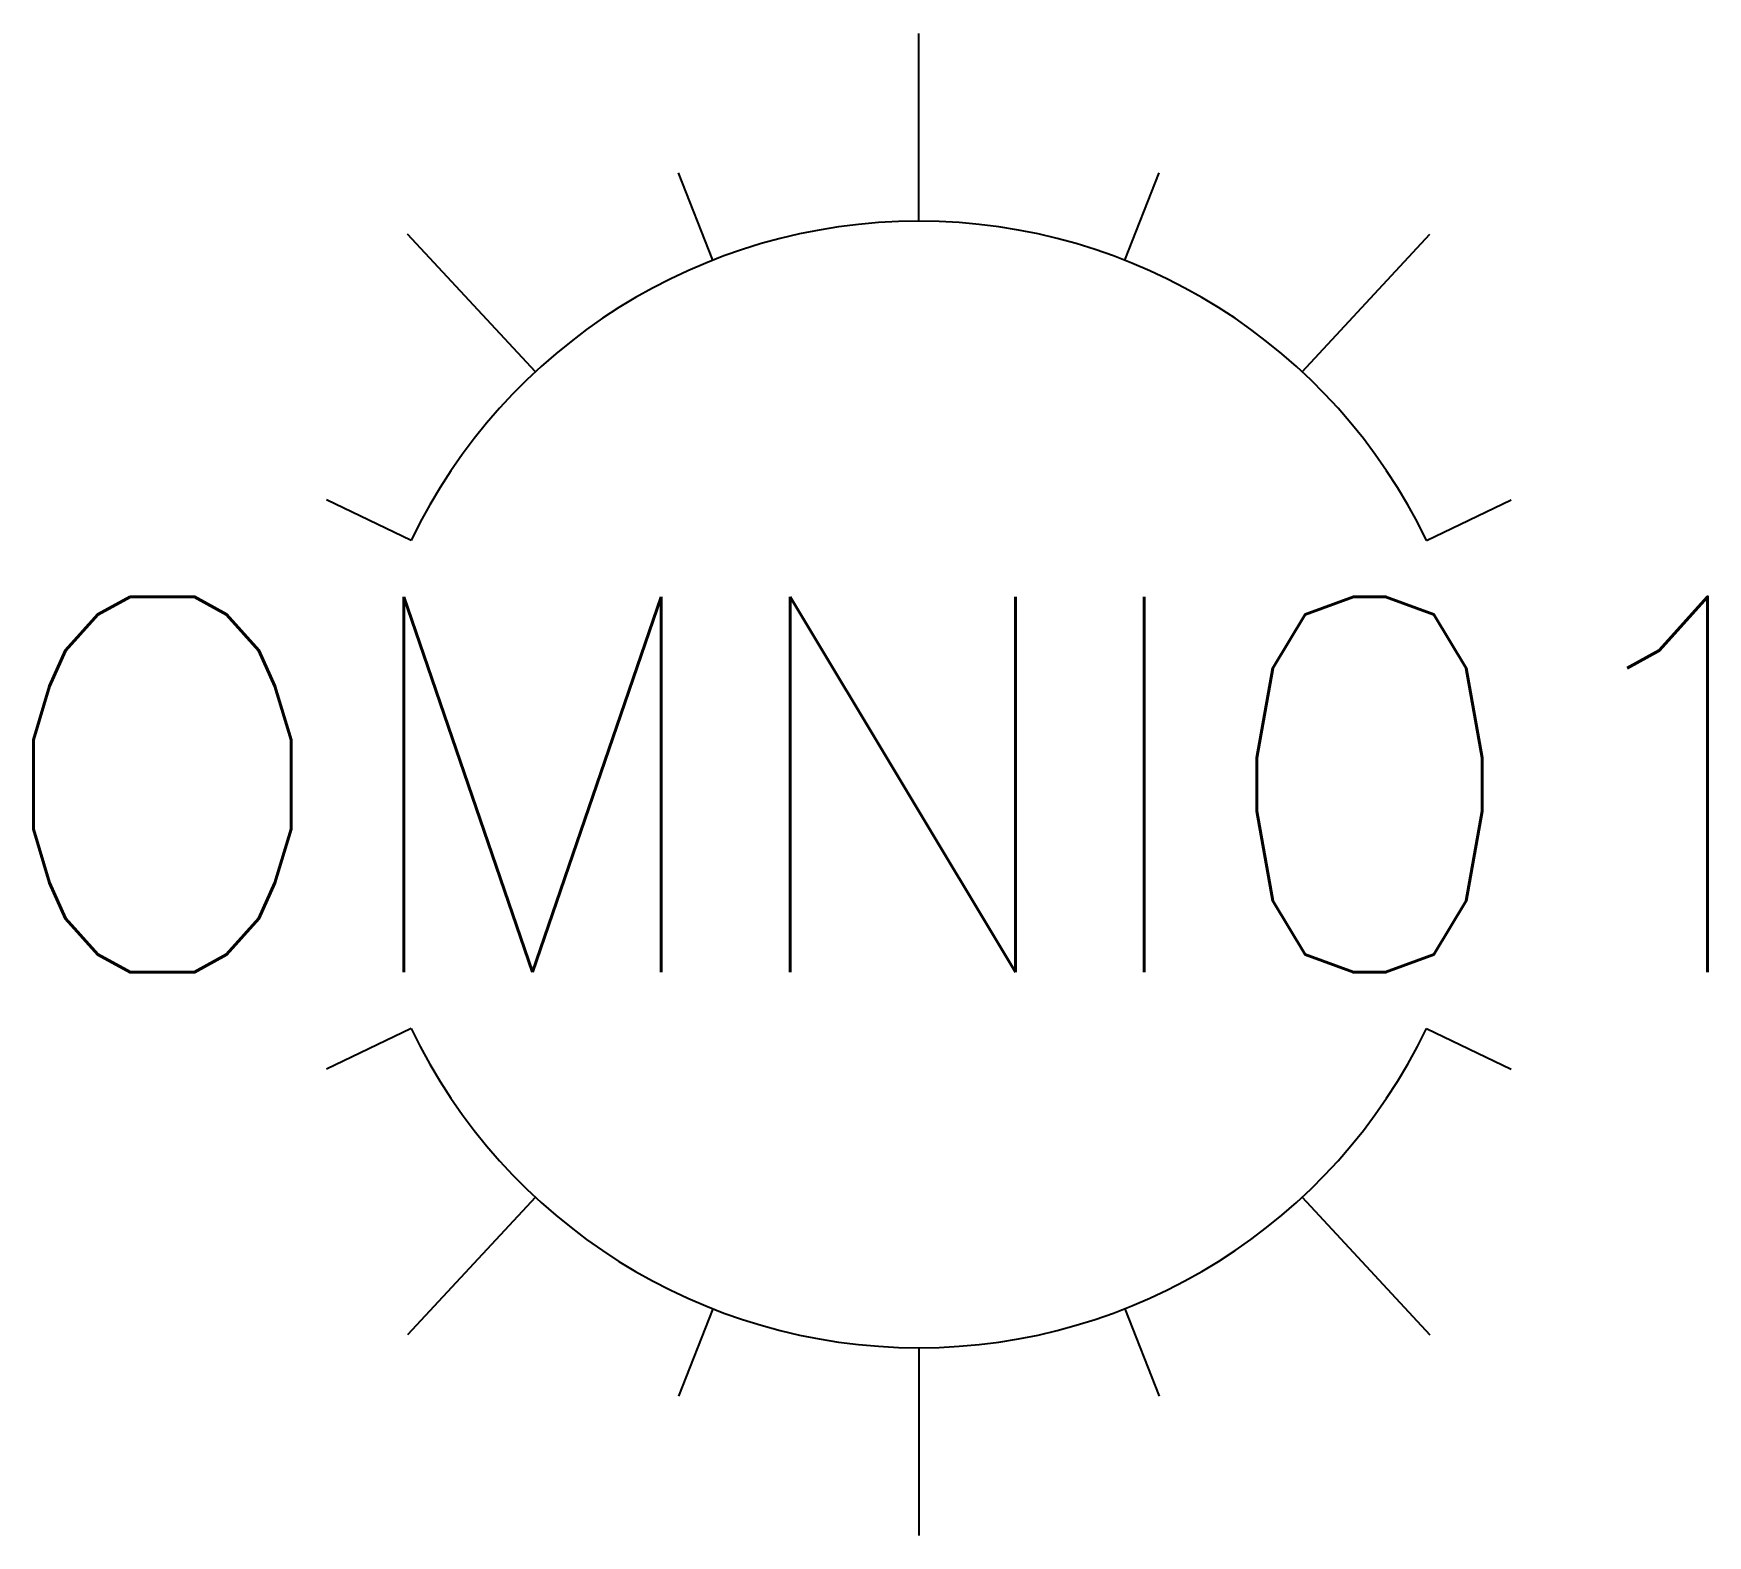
# Model space of a CAD drawing. Extents: x -214 to 134, y -156 to 187.
# Drawn here: x -120.791 to -119.9, y -155.814 to -155.014 of the extents above; entities that cross this region are included whole.
import ezdxf
from ezdxf.enums import TextEntityAlignment as Align

# ---------------------------------------------------------------- set-up
doc = ezdxf.new("R2010")
doc.units = 0
doc.layers.get('0').update_dxf_attribs({"color": 73, "linetype": 'CONTINUOUS'})
doc.layers.add('ASHADE', color=7, linetype='CONTINUOUS')
doc.styles.add('ASHADE', font='simplex', dxfattribs={"height": 0.2})

# ---------------------------------------------------------------- blocks, each defined once
blk = doc.blocks.new('OVERHEAD')
at = {"layer": 'ASHADE', "color": 7, "linetype": 'CONTINUOUS'}
for p, q in [((0, 0.3), (0, 0.4)), ((-0.10966, 0.27924), (-0.12794, 0.32578)), ((0.10966, 0.27924), (0.12794, 0.32578)), ((-0.20414, 0.21983), (-0.27219, 0.29311)), ((0.20414, 0.21983), (0.27219, 0.29311)), ((-0.27037, 0.13), (-0.31543, 0.15167)), ((0.27037, 0.13), (0.31543, 0.15167)), ((-0.27037, -0.13), (-0.31543, -0.15167)), ((0.27037, -0.13), (0.31543, -0.15167)), ((-0.20414, -0.21983), (-0.27219, -0.29311)), ((0.20414, -0.21983), (0.27219, -0.29311)), ((-0.10966, -0.27924), (-0.12794, -0.32578)), ((0.10966, -0.27924), (0.12794, -0.32578)), ((0, -0.3), (0, -0.4))]:
    blk.add_line(p, q, dxfattribs=at)
for start, end in [(25.67929, 154.32071), (205.67929, 334.32071)]:
    blk.add_arc((0, 0), 0.3, start, end, dxfattribs=at)
at = {"layer": 'ASHADE', "color": 7, "linetype": 'CONTINUOUS', "flags": 1}
for tag, p in [('GNAME', (0, 0.28)), ('LAX', (0, 0.265)), ('LAY', (0, 0.25)), ('LAZ', (0, 0.235)), ('INTENSITY', (0, 0.22)), ('COLOR', (0, 0.205)), ('CONEA', (0, 0.19)), ('CONED', (0, 0.175)), ('BEAMD', (0, 0.16))]:
    blk.add_attdef(tag, p, '', height=0.01, dxfattribs=at)
at = {"layer": 'ASHADE', "color": 1, "linetype": 'CONTINUOUS', "style": 'ASHADE'}
blk.add_attdef('SNAME', text='', height=0.2, dxfattribs=at).set_placement((0, -0.1), align=Align.CENTER)

msp = doc.modelspace()

# ---------------------------------------------------------------- block references
ref = msp.add_blockref('OVERHEAD', (-120.31976, -155.41354, 39.63768))
ref.add_attrib('SNAME', 'OMNI01', dxfattribs={"layer": 'ASHADE', "color": 1, "linetype": 'CONTINUOUS', "height": 0.2, "style": 'ASHADE'}).set_placement((-120.31976, -155.41354, 39.63768), align=Align.MIDDLE_CENTER)

doc.saveas('drawing.dxf')
